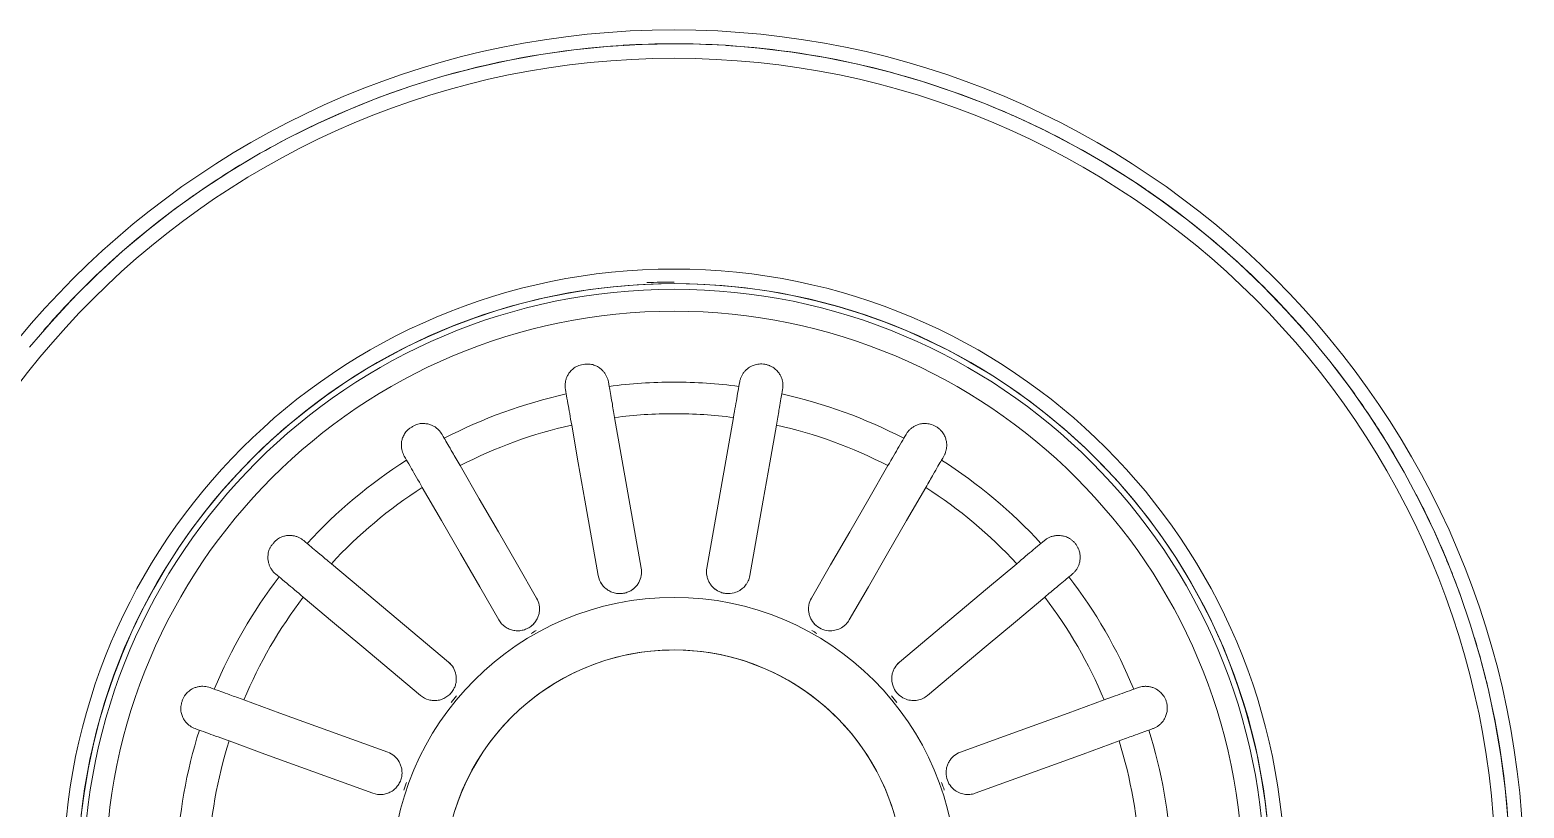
# Model space of a CAD drawing. Header units: millimetres. Extents: x -7702 to 17735, y -16958 to 1800.
# Drawn here: x -6811.9 to -6709.2, y -15004.7 to -14951.2 of the extents above; entities that cross this region are included whole.
import ezdxf

# ---------------------------------------------------------------- set-up
doc = ezdxf.new("R2010")
doc.units = ezdxf.units.MM
doc.layers.add('G-IMPT', color=8, linetype='Continuous', lineweight=9)

msp = doc.modelspace()

# ---------------------------------------------------------------- linework, layer by layer
at = {"layer": 'G-IMPT', "flags": 128}
for points in [[(-6767.62, -14952.151), (-6769.919, -14952.197), (-6772.215, -14952.335), (-6774.504, -14952.564), (-6776.781, -14952.885), (-6779.044, -14953.297), (-6781.288, -14953.799), (-6783.511, -14954.39), (-6785.708, -14955.07), (-6787.876, -14955.837), (-6790.012, -14956.69), (-6792.112, -14957.628), (-6794.172, -14958.649), (-6796.191, -14959.751), (-6798.163, -14960.934), (-6800.087, -14962.194), (-6801.959, -14963.53), (-6803.776, -14964.94), (-6805.535, -14966.422), (-6807.233, -14967.973), (-6808.868, -14969.59), (-6810.437, -14971.272), (-6811.938, -14973.015)], [(-6710.258, -15005.675), (-6710.463, -15003.384), (-6710.759, -15001.103), (-6711.146, -14998.836), (-6711.624, -14996.587), (-6712.191, -14994.358), (-6712.847, -14992.154), (-6713.59, -14989.977), (-6714.42, -14987.832), (-6715.335, -14985.722), (-6716.334, -14983.651), (-6717.415, -14981.621), (-6718.576, -14979.635), (-6719.816, -14977.698), (-6721.132, -14975.812), (-6722.522, -14973.98), (-6723.984, -14972.205), (-6725.517, -14970.49), (-6727.116, -14968.838), (-6728.781, -14967.251), (-6730.508, -14965.731), (-6732.294, -14964.282), (-6734.136, -14962.906), (-6736.032, -14961.604), (-6737.979, -14960.38), (-6739.973, -14959.234), (-6742.011, -14958.168), (-6744.09, -14957.186), (-6746.207, -14956.287), (-6748.358, -14955.473), (-6750.54, -14954.746), (-6752.749, -14954.107), (-6754.983, -14953.557), (-6757.236, -14953.096), (-6759.506, -14952.726), (-6761.789, -14952.447), (-6764.081, -14952.26), (-6766.379, -14952.164), (-6767.62, -14952.151)], [(-6808.376, -15005.182), (-6808.165, -15003.556), (-6807.888, -15001.94), (-6807.548, -15000.335), (-6807.143, -14998.746), (-6806.676, -14997.174), (-6806.146, -14995.623), (-6805.554, -14994.093), (-6804.901, -14992.589), (-6804.189, -14991.112), (-6803.419, -14989.664), (-6802.591, -14988.248), (-6801.707, -14986.867), (-6800.768, -14985.522), (-6799.777, -14984.216), (-6798.734, -14982.95), (-6797.642, -14981.727), (-6796.501, -14980.549), (-6795.314, -14979.418), (-6794.083, -14978.334), (-6792.809, -14977.301), (-6791.496, -14976.32), (-6790.144, -14975.392), (-6788.756, -14974.518), (-6787.334, -14973.701), (-6785.88, -14972.942), (-6784.398, -14972.241), (-6782.888, -14971.6), (-6781.355, -14971.02), (-6779.799, -14970.501), (-6778.223, -14970.046), (-6776.631, -14969.653), (-6775.025, -14969.325), (-6773.406, -14969.061), (-6771.778, -14968.862), (-6770.144, -14968.729), (-6768.505, -14968.66), (-6767.62, -14968.651)], [(-6767.62, -14968.651), (-6765.981, -14968.684), (-6764.344, -14968.782), (-6762.712, -14968.946), (-6761.088, -14969.174), (-6759.475, -14969.468), (-6757.874, -14969.826), (-6756.289, -14970.247), (-6754.723, -14970.732), (-6753.177, -14971.279), (-6751.654, -14971.887), (-6750.157, -14972.556), (-6748.687, -14973.284), (-6747.248, -14974.07), (-6745.841, -14974.913), (-6744.47, -14975.812), (-6743.135, -14976.765), (-6741.84, -14977.77), (-6740.585, -14978.827), (-6739.374, -14979.932), (-6738.208, -14981.086), (-6737.09, -14982.285), (-6736.02, -14983.528), (-6735, -14984.812), (-6734.033, -14986.136), (-6733.12, -14987.498), (-6732.261, -14988.896), (-6731.46, -14990.326), (-6730.716, -14991.788), (-6730.031, -14993.278), (-6729.406, -14994.794), (-6728.843, -14996.334), (-6728.341, -14997.895), (-6727.903, -14999.476), (-6727.528, -15001.072), (-6727.217, -15002.682), (-6726.97, -15004.303), (-6726.789, -15005.933)], [(-6775.034, -14976.24), (-6775.061, -14976.088), (-6775.088, -14975.935)], [(-6772.134, -14975.414), (-6772.107, -14975.567), (-6772.08, -14975.719)], [(-6763.106, -14975.414), (-6763.133, -14975.567), (-6763.16, -14975.719)], [(-6760.206, -14976.24), (-6760.179, -14976.088), (-6760.152, -14975.935)], [(-6772.831, -14988.738), (-6773.287, -14986.148), (-6773.744, -14983.558), (-6774.201, -14980.968), (-6774.657, -14978.378)], [(-6771.703, -14977.857), (-6771.246, -14980.447), (-6770.79, -14983.037), (-6770.333, -14985.627), (-6769.876, -14988.217)], [(-6763.537, -14977.857), (-6763.994, -14980.447), (-6764.45, -14983.037), (-6764.907, -14985.627), (-6765.364, -14988.217)], [(-6762.409, -14988.738), (-6761.953, -14986.148), (-6761.496, -14983.558), (-6761.039, -14980.968), (-6760.583, -14978.378)], [(-6783.571, -14979.023), (-6783.494, -14979.157), (-6783.416, -14979.291)], [(-6751.669, -14979.023), (-6751.746, -14979.157), (-6751.824, -14979.291)], [(-6786.014, -14980.791), (-6786.092, -14980.657), (-6786.169, -14980.523)], [(-6749.226, -14980.791), (-6749.148, -14980.657), (-6749.071, -14980.523)], [(-6782.331, -14981.171), (-6781.016, -14983.449), (-6779.701, -14985.726), (-6778.386, -14988.004), (-6777.071, -14990.281)], [(-6752.909, -14981.171), (-6754.224, -14983.449), (-6755.539, -14985.726), (-6756.854, -14988.004), (-6758.169, -14990.281)], [(-6779.669, -14991.781), (-6780.984, -14989.504), (-6782.299, -14987.226), (-6783.614, -14984.949), (-6784.929, -14982.671)], [(-6755.571, -14991.781), (-6754.256, -14989.504), (-6752.941, -14987.226), (-6751.626, -14984.949), (-6750.311, -14982.671)], [(-6793.084, -14986.326), (-6792.966, -14986.425), (-6792.847, -14986.524)], [(-6742.156, -14986.326), (-6742.274, -14986.425), (-6742.393, -14986.524)], [(-6794.776, -14988.823), (-6794.894, -14988.723), (-6795.013, -14988.624)], [(-6791.184, -14987.92), (-6789.17, -14989.61), (-6787.155, -14991.301), (-6785.14, -14992.991), (-6783.126, -14994.682)], [(-6744.056, -14987.92), (-6746.071, -14989.61), (-6748.085, -14991.301), (-6750.1, -14992.991), (-6752.114, -14994.682)], [(-6740.464, -14988.823), (-6740.346, -14988.723), (-6740.227, -14988.624)], [(-6785.054, -14996.98), (-6787.069, -14995.289), (-6789.083, -14993.599), (-6791.098, -14991.909), (-6793.112, -14990.218)], [(-6750.186, -14996.98), (-6748.171, -14995.289), (-6746.157, -14993.599), (-6744.142, -14991.909), (-6742.128, -14990.218)], [(-6782.671, -15004.843), (-6782.466, -15004.245), (-6782.238, -15003.655), (-6781.987, -15003.076), (-6781.713, -15002.506), (-6781.416, -15001.949), (-6781.097, -15001.403), (-6780.756, -15000.871), (-6780.394, -15000.352), (-6780.012, -14999.849), (-6779.61, -14999.361), (-6779.189, -14998.89), (-6778.75, -14998.436), (-6778.292, -14998), (-6777.818, -14997.582), (-6777.327, -14997.184), (-6776.821, -14996.806), (-6776.3, -14996.448), (-6775.765, -14996.112), (-6775.217, -14995.797), (-6774.657, -14995.504), (-6774.086, -14995.234), (-6773.504, -14994.987), (-6772.913, -14994.764), (-6772.313, -14994.564), (-6771.706, -14994.388), (-6771.093, -14994.237), (-6770.473, -14994.111), (-6769.85, -14994.009), (-6769.222, -14993.932), (-6768.593, -14993.881), (-6767.961, -14993.854), (-6767.62, -14993.851)], [(-6767.62, -14993.851), (-6766.988, -14993.863), (-6766.357, -14993.901), (-6765.729, -14993.964), (-6765.103, -14994.053), (-6764.481, -14994.166), (-6763.864, -14994.304), (-6763.254, -14994.466), (-6762.65, -14994.653), (-6762.054, -14994.864), (-6761.467, -14995.098), (-6760.89, -14995.356), (-6760.324, -14995.636), (-6759.769, -14995.939), (-6759.227, -14996.264), (-6758.699, -14996.61), (-6758.184, -14996.978), (-6757.685, -14997.365), (-6757.202, -14997.772), (-6756.735, -14998.198), (-6756.286, -14998.643), (-6755.855, -14999.105), (-6755.442, -14999.584), (-6755.05, -15000.079), (-6754.677, -15000.589), (-6754.325, -15001.114), (-6753.994, -15001.652), (-6753.685, -15002.204), (-6753.398, -15002.767), (-6753.135, -15003.341), (-6752.894, -15003.926), (-6752.677, -15004.519), (-6752.483, -15005.121)], [(-6799.526, -14996.442), (-6799.381, -14996.494), (-6799.236, -14996.547)], [(-6735.714, -14996.442), (-6735.859, -14996.494), (-6736.004, -14996.547)], [(-6797.195, -14997.29), (-6794.724, -14998.189), (-6792.253, -14999.089), (-6789.782, -14999.988), (-6787.31, -15000.888)], [(-6738.045, -14997.29), (-6740.516, -14998.189), (-6742.987, -14999.089), (-6745.458, -14999.988), (-6747.93, -15000.888)], [(-6800.262, -14999.366), (-6800.407, -14999.314), (-6800.552, -14999.261)], [(-6734.978, -14999.366), (-6734.833, -14999.314), (-6734.688, -14999.261)], [(-6788.336, -15003.707), (-6790.808, -15002.807), (-6793.279, -15001.908), (-6795.75, -15001.008), (-6798.221, -15000.109)], [(-6746.904, -15003.707), (-6744.432, -15002.807), (-6741.961, -15001.908), (-6739.49, -15001.008), (-6737.019, -15000.109)]]:
    msp.add_lwpolyline(points, dxfattribs=at)
at = {"layer": 'G-IMPT'}
for radius, start, end in [(58.454, 360, 180), (57.5, 93.57659, 118.34101), (57.5, 86.50513, 93.49487), (57.5, 66.11265, 86.42341), (56.5, 90, 270), (56.5, 270, 90), (57.5, 55.65249, 65.88565), (57.5, 118.45011, 124.89672), (57.5, 125.06946, 134.96883), (57.5, 45.03117, 55.4817), (42, 90, 180), (42, 270, 90), (57.5, 135.17876, 138.93331), (41, 90, 180), (40.608, 90, 270), (41.108, 90, 92.60394), (41, 0, 90), (40.608, 270, 90), (57.5, 41.06669, 44.85918), (39.099, 90, 270), (39.099, 270, 90), (57.5, 34.41298, 38.05511), (34.223, 102.51205, 117.48795), (34.223, 90, 97.48795), (34.223, 82.51205, 90), (34.223, 62.51205, 77.48795), (57.5, 30.47178, 34.20579), (32.054, 102.68216, 117.31784), (32.054, 90, 97.31784), (32.054, 82.68216, 90), (32.054, 62.68216, 77.31784), (34.223, 122.51205, 137.48795), (34.223, 42.51205, 57.48795), (32.054, 122.68216, 137.31784), (32.054, 42.68216, 57.31784), (57.5, 23.79751, 27.4358), (57.5, 19.87378, 23.59404), (34.223, 142.51205, 157.48795), (34.223, 22.51205, 37.48795), (32.054, 142.68216, 157.31784), (19.418, 90, 270), (19.418, 270, 90), (32.054, 22.68216, 37.31784), (19.579, 118.96751, 120.0903), (19.579, 59.91001, 61.03251), (15.8, 0, 180), (57.5, 13.18445, 16.81174), (57.5, 2.58466, 12.98615), (19.579, 139.81193, 141.50218), (19.579, 38.49819, 40.18837), (34.223, 162.51205, 177.48795), (34.223, 2.51205, 17.48795), (32.054, 162.68216, 177.31784), (32.054, 2.68216, 17.31784), (19.579, 160.00999, 161.67678), (19.579, 18.3236, 19.99034)]:
    msp.add_arc((-6767.62, -15009.651), radius, start, end, dxfattribs=at)
for points, knots in [([(-6775.088, -14975.935), (-6775.112, -14975.807), (-6775.119, -14975.61), (-6775.083, -14975.372), (-6775.048, -14975.234), (-6775.01, -14975.131), (-6774.964, -14975.026), (-6774.912, -14974.92), (-6774.847, -14974.814), (-6774.764, -14974.712), (-6774.662, -14974.607), (-6774.547, -14974.498), (-6774.414, -14974.398), (-6774.264, -14974.319), (-6774.08, -14974.259), (-6773.868, -14974.211), (-6773.652, -14974.184), (-6773.459, -14974.177), (-6773.291, -14974.201), (-6773.132, -14974.249), (-6772.999, -14974.306), (-6772.867, -14974.372), (-6772.752, -14974.437), (-6772.646, -14974.52), (-6772.561, -14974.602), (-6772.483, -14974.685), (-6772.412, -14974.769), (-6772.331, -14974.886), (-6772.216, -14975.098), (-6772.155, -14975.285), (-6772.134, -14975.414)], [0, 0, 0, 0, 0.1111111, 0.1666667, 0.1944444, 0.2222222, 0.25, 0.2777778, 0.3055556, 0.3333333, 0.3611111, 0.3888889, 0.4166667, 0.4444444, 0.4722222, 0.5, 0.5277778, 0.5555556, 0.5833333, 0.6111111, 0.6388889, 0.6597222, 0.6944444, 0.7222222, 0.75, 0.7777778, 0.8055556, 0.8333333, 0.8888889, 1, 1, 1, 1]), ([(-6760.152, -14975.935), (-6760.141, -14975.873), (-6760.126, -14975.744), (-6760.13, -14975.575), (-6760.147, -14975.439), (-6760.166, -14975.338), (-6760.194, -14975.236), (-6760.23, -14975.13), (-6760.275, -14975.026), (-6760.33, -14974.923), (-6760.395, -14974.819), (-6760.476, -14974.712), (-6760.575, -14974.605), (-6760.689, -14974.502), (-6760.823, -14974.406), (-6760.974, -14974.321), (-6761.157, -14974.246), (-6761.366, -14974.193), (-6761.582, -14974.171), (-6761.779, -14974.179), (-6761.951, -14974.207), (-6762.11, -14974.251), (-6762.241, -14974.303), (-6762.372, -14974.369), (-6762.488, -14974.442), (-6762.593, -14974.524), (-6762.679, -14974.602), (-6762.758, -14974.684), (-6762.828, -14974.771), (-6762.889, -14974.858), (-6762.942, -14974.947), (-6763.004, -14975.068), (-6763.065, -14975.226), (-6763.095, -14975.352), (-6763.106, -14975.414)], [0, 0, 0, 0, 0.0555556, 0.1111111, 0.1388889, 0.1666667, 0.1944444, 0.2222222, 0.25, 0.2777778, 0.3055556, 0.3333333, 0.3611111, 0.3888889, 0.4166667, 0.4444444, 0.4722222, 0.5, 0.5277778, 0.5555556, 0.5833333, 0.6111111, 0.6388889, 0.6597222, 0.6944444, 0.7222222, 0.75, 0.7777778, 0.8055556, 0.8333333, 0.8611111, 0.8888889, 0.9444444, 1, 1, 1, 1]), ([(-6775.034, -14976.24), (-6775.004, -14976.414), (-6774.903, -14976.985), (-6774.754, -14977.829), (-6774.657, -14978.378)], [0, 0, 0, 0, 0.4, 1, 1, 1, 1]), ([(-6771.703, -14977.857), (-6771.767, -14977.492), (-6771.92, -14976.626), (-6772.034, -14975.98), (-6772.08, -14975.719)], [0, 0, 0, 0, 0.4, 1, 1, 1, 1]), ([(-6763.16, -14975.719), (-6763.191, -14975.893), (-6763.291, -14976.464), (-6763.44, -14977.308), (-6763.537, -14977.857)], [0, 0, 0, 0, 0.4, 1, 1, 1, 1]), ([(-6760.583, -14978.378), (-6760.518, -14978.012), (-6760.366, -14977.147), (-6760.252, -14976.501), (-6760.206, -14976.24)], [0, 0, 0, 0, 0.4, 1, 1, 1, 1]), ([(-6786.169, -14980.523), (-6786.236, -14980.41), (-6786.31, -14980.228), (-6786.357, -14979.992), (-6786.371, -14979.85), (-6786.371, -14979.74), (-6786.364, -14979.626), (-6786.351, -14979.508), (-6786.326, -14979.387), (-6786.283, -14979.262), (-6786.224, -14979.129), (-6786.153, -14978.987), (-6786.061, -14978.847), (-6785.948, -14978.722), (-6785.796, -14978.603), (-6785.612, -14978.485), (-6785.418, -14978.385), (-6785.239, -14978.313), (-6785.074, -14978.278), (-6784.908, -14978.269), (-6784.763, -14978.278), (-6784.617, -14978.294), (-6784.486, -14978.315), (-6784.359, -14978.358), (-6784.25, -14978.406), (-6784.148, -14978.457), (-6784.053, -14978.512), (-6783.937, -14978.594), (-6783.756, -14978.753), (-6783.635, -14978.909), (-6783.571, -14979.023)], [0, 0, 0, 0, 0.1111111, 0.1666667, 0.1944444, 0.2222222, 0.25, 0.2777778, 0.3055556, 0.3333333, 0.3611111, 0.3888889, 0.4166667, 0.4444444, 0.4722222, 0.5, 0.5277778, 0.5555556, 0.5833333, 0.6111111, 0.6388889, 0.6597222, 0.6944444, 0.7222222, 0.75, 0.7777778, 0.8055556, 0.8333333, 0.8888889, 1, 1, 1, 1]), ([(-6749.071, -14980.523), (-6749.039, -14980.468), (-6748.981, -14980.351), (-6748.927, -14980.192), (-6748.896, -14980.059), (-6748.88, -14979.957), (-6748.871, -14979.851), (-6748.869, -14979.74), (-6748.876, -14979.626), (-6748.892, -14979.511), (-6748.918, -14979.391), (-6748.957, -14979.262), (-6749.013, -14979.128), (-6749.086, -14978.993), (-6749.179, -14978.857), (-6749.292, -14978.725), (-6749.437, -14978.592), (-6749.616, -14978.47), (-6749.811, -14978.376), (-6749.999, -14978.316), (-6750.17, -14978.283), (-6750.335, -14978.27), (-6750.476, -14978.275), (-6750.622, -14978.292), (-6750.755, -14978.321), (-6750.882, -14978.361), (-6750.99, -14978.405), (-6751.092, -14978.456), (-6751.187, -14978.514), (-6751.274, -14978.575), (-6751.354, -14978.639), (-6751.454, -14978.733), (-6751.565, -14978.86), (-6751.637, -14978.968), (-6751.669, -14979.023)], [0, 0, 0, 0, 0.0555556, 0.1111111, 0.1388889, 0.1666667, 0.1944444, 0.2222222, 0.25, 0.2777778, 0.3055556, 0.3333333, 0.3611111, 0.3888889, 0.4166667, 0.4444444, 0.4722222, 0.5, 0.5277778, 0.5555556, 0.5833333, 0.6111111, 0.6388889, 0.6597222, 0.6944444, 0.7222222, 0.75, 0.7777778, 0.8055556, 0.8333333, 0.8611111, 0.8888889, 0.9444444, 1, 1, 1, 1]), ([(-6782.331, -14981.171), (-6782.516, -14980.849), (-6782.956, -14980.089), (-6783.284, -14979.52), (-6783.416, -14979.291)], [0, 0, 0, 0, 0.4, 1, 1, 1, 1]), ([(-6751.824, -14979.291), (-6751.912, -14979.444), (-6752.202, -14979.946), (-6752.63, -14980.688), (-6752.909, -14981.171)], [0, 0, 0, 0, 0.4, 1, 1, 1, 1]), ([(-6786.014, -14980.791), (-6785.926, -14980.944), (-6785.636, -14981.446), (-6785.208, -14982.188), (-6784.929, -14982.671)], [0, 0, 0, 0, 0.4, 1, 1, 1, 1]), ([(-6750.311, -14982.671), (-6750.126, -14982.349), (-6749.686, -14981.589), (-6749.358, -14981.02), (-6749.226, -14980.791)], [0, 0, 0, 0, 0.4, 1, 1, 1, 1]), ([(-6795.013, -14988.624), (-6795.114, -14988.541), (-6795.246, -14988.394), (-6795.371, -14988.189), (-6795.433, -14988.06), (-6795.47, -14987.957), (-6795.503, -14987.847), (-6795.531, -14987.732), (-6795.549, -14987.61), (-6795.55, -14987.478), (-6795.541, -14987.332), (-6795.522, -14987.175), (-6795.484, -14987.012), (-6795.421, -14986.856), (-6795.318, -14986.692), (-6795.186, -14986.518), (-6795.038, -14986.358), (-6794.895, -14986.229), (-6794.751, -14986.14), (-6794.598, -14986.075), (-6794.46, -14986.033), (-6794.316, -14985.998), (-6794.186, -14985.974), (-6794.052, -14985.97), (-6793.934, -14985.978), (-6793.82, -14985.991), (-6793.712, -14986.01), (-6793.575, -14986.048), (-6793.351, -14986.136), (-6793.184, -14986.24), (-6793.084, -14986.326)], [0, 0, 0, 0, 0.1111111, 0.1666667, 0.1944444, 0.2222222, 0.25, 0.2777778, 0.3055556, 0.3333333, 0.3611111, 0.3888889, 0.4166667, 0.4444444, 0.4722222, 0.5, 0.5277778, 0.5555556, 0.5833333, 0.6111111, 0.6388889, 0.6597222, 0.6944444, 0.7222222, 0.75, 0.7777778, 0.8055556, 0.8333333, 0.8888889, 1, 1, 1, 1]), ([(-6791.184, -14987.92), (-6791.469, -14987.681), (-6792.142, -14987.117), (-6792.644, -14986.695), (-6792.847, -14986.524)], [0, 0, 0, 0, 0.4, 1, 1, 1, 1]), ([(-6742.393, -14986.524), (-6742.528, -14986.638), (-6742.972, -14987.011), (-6743.629, -14987.561), (-6744.056, -14987.92)], [0, 0, 0, 0, 0.4, 1, 1, 1, 1]), ([(-6740.227, -14988.624), (-6740.179, -14988.583), (-6740.084, -14988.493), (-6739.979, -14988.362), (-6739.904, -14988.247), (-6739.854, -14988.157), (-6739.809, -14988.061), (-6739.77, -14987.957), (-6739.737, -14987.847), (-6739.713, -14987.734), (-6739.696, -14987.612), (-6739.689, -14987.478), (-6739.696, -14987.333), (-6739.718, -14987.181), (-6739.758, -14987.021), (-6739.82, -14986.859), (-6739.911, -14986.684), (-6740.037, -14986.508), (-6740.189, -14986.353), (-6740.345, -14986.232), (-6740.494, -14986.143), (-6740.645, -14986.075), (-6740.779, -14986.03), (-6740.922, -14985.997), (-6741.057, -14985.978), (-6741.19, -14985.973), (-6741.306, -14985.977), (-6741.419, -14985.991), (-6741.529, -14986.012), (-6741.631, -14986.039), (-6741.729, -14986.073), (-6741.855, -14986.126), (-6742.002, -14986.208), (-6742.107, -14986.285), (-6742.156, -14986.326)], [0, 0, 0, 0, 0.0555556, 0.1111111, 0.1388889, 0.1666667, 0.1944444, 0.2222222, 0.25, 0.2777778, 0.3055556, 0.3333333, 0.3611111, 0.3888889, 0.4166667, 0.4444444, 0.4722222, 0.5, 0.5277778, 0.5555556, 0.5833333, 0.6111111, 0.6388889, 0.6597222, 0.6944444, 0.7222222, 0.75, 0.7777778, 0.8055556, 0.8333333, 0.8611111, 0.8888889, 0.9444444, 1, 1, 1, 1]), ([(-6769.876, -14988.217), (-6769.845, -14988.393), (-6769.846, -14988.733), (-6769.992, -14989.151), (-6770.193, -14989.438), (-6770.376, -14989.627), (-6770.594, -14989.778), (-6770.805, -14989.88), (-6770.993, -14989.936), (-6771.16, -14989.967), (-6771.326, -14989.98), (-6771.488, -14989.974), (-6771.654, -14989.949), (-6771.816, -14989.907), (-6771.966, -14989.85), (-6772.114, -14989.773), (-6772.252, -14989.681), (-6772.417, -14989.546), (-6772.67, -14989.25), (-6772.792, -14988.958), (-6772.831, -14988.738)], [0, 0, 0, 0, 0.1111111, 0.2222222, 0.2777778, 0.3333333, 0.3888889, 0.4444444, 0.4791667, 0.5138889, 0.5486111, 0.5833333, 0.6180556, 0.6527778, 0.6875, 0.7222222, 0.7569444, 0.7916667, 0.8611111, 1, 1, 1, 1]), ([(-6765.364, -14988.217), (-6765.394, -14988.386), (-6765.394, -14988.649), (-6765.306, -14988.984), (-6765.198, -14989.222), (-6765.049, -14989.438), (-6764.801, -14989.689), (-6764.414, -14989.915), (-6763.883, -14990.009), (-6763.397, -14989.921), (-6763.066, -14989.745), (-6762.863, -14989.58), (-6762.729, -14989.438), (-6762.614, -14989.28), (-6762.49, -14989.051), (-6762.432, -14988.865), (-6762.409, -14988.738)], [0, 0, 0, 0, 0.1111111, 0.1666667, 0.2222222, 0.2777778, 0.3333333, 0.4444444, 0.5555556, 0.6666667, 0.75, 0.7916667, 0.8333333, 0.875, 0.9166667, 1, 1, 1, 1]), ([(-6794.776, -14988.823), (-6794.641, -14988.936), (-6794.196, -14989.309), (-6793.54, -14989.86), (-6793.112, -14990.218)], [0, 0, 0, 0, 0.4, 1, 1, 1, 1]), ([(-6764.858, -14989.62), (-6764.791, -14989.677), (-6764.646, -14989.778), (-6764.435, -14989.88), (-6764.247, -14989.936), (-6764.08, -14989.967), (-6763.97, -14989.976), (-6763.915, -14989.977)], [0.33333333, 0.33333333, 0.33333333, 0.33333333, 0.38888889, 0.44444444, 0.47916667, 0.51388889, 0.54861111, 0.54861111, 0.54861111, 0.54861111]), ([(-6762.99, -14989.68), (-6762.947, -14989.647), (-6762.823, -14989.546), (-6762.715, -14989.419), (-6762.653, -14989.33)], [0.75694444, 0.75694444, 0.75694444, 0.75694444, 0.79166667, 0.86111111, 0.86111111, 0.86111111, 0.86111111]), ([(-6742.128, -14990.218), (-6741.843, -14989.979), (-6741.17, -14989.415), (-6740.667, -14988.993), (-6740.464, -14988.823)], [0, 0, 0, 0, 0.4, 1, 1, 1, 1]), ([(-6777.071, -14990.281), (-6776.982, -14990.436), (-6776.866, -14990.756), (-6776.861, -14991.199), (-6776.951, -14991.537), (-6777.059, -14991.777), (-6777.212, -14991.994), (-6777.375, -14992.161), (-6777.533, -14992.279), (-6777.679, -14992.365), (-6777.83, -14992.434), (-6777.984, -14992.483), (-6778.149, -14992.517), (-6778.315, -14992.533), (-6778.476, -14992.53), (-6778.641, -14992.509), (-6778.803, -14992.47), (-6779.004, -14992.399), (-6779.342, -14992.207), (-6779.557, -14991.975), (-6779.669, -14991.781)], [0, 0, 0, 0, 0.1111111, 0.2222222, 0.2777778, 0.3333333, 0.3888889, 0.4444444, 0.4791667, 0.5138889, 0.5486111, 0.5833333, 0.6180556, 0.6527778, 0.6875, 0.7222222, 0.7569444, 0.7916667, 0.8611111, 1, 1, 1, 1]), ([(-6758.169, -14990.281), (-6758.255, -14990.43), (-6758.346, -14990.677), (-6758.378, -14991.022), (-6758.357, -14991.282), (-6758.29, -14991.537), (-6758.144, -14991.857), (-6757.858, -14992.202), (-6757.391, -14992.472), (-6756.903, -14992.555), (-6756.533, -14992.503), (-6756.285, -14992.417), (-6756.11, -14992.33), (-6755.949, -14992.22), (-6755.754, -14992.048), (-6755.635, -14991.893), (-6755.571, -14991.781)], [0, 0, 0, 0, 0.1111111, 0.1666667, 0.2222222, 0.2777778, 0.3333333, 0.4444444, 0.5555556, 0.6666667, 0.75, 0.7916667, 0.8333333, 0.875, 0.9166667, 1, 1, 1, 1]), ([(-6783.126, -14994.682), (-6782.989, -14994.797), (-6782.771, -14995.058), (-6782.614, -14995.472), (-6782.584, -14995.821), (-6782.603, -14996.083), (-6782.672, -14996.34), (-6782.769, -14996.553), (-6782.877, -14996.717), (-6782.984, -14996.848), (-6783.103, -14996.964), (-6783.231, -14997.063), (-6783.374, -14997.152), (-6783.525, -14997.223), (-6783.677, -14997.276), (-6783.839, -14997.312), (-6784.005, -14997.331), (-6784.218, -14997.333), (-6784.602, -14997.269), (-6784.883, -14997.124), (-6785.054, -14996.98)], [0, 0, 0, 0, 0.1111111, 0.2222222, 0.2777778, 0.3333333, 0.3888889, 0.4444444, 0.4791667, 0.5138889, 0.5486111, 0.5833333, 0.6180556, 0.6527778, 0.6875, 0.7222222, 0.7569444, 0.7916667, 0.8611111, 1, 1, 1, 1]), ([(-6752.114, -14994.682), (-6752.246, -14994.792), (-6752.415, -14994.993), (-6752.563, -14995.307), (-6752.633, -14995.558), (-6752.658, -14995.82), (-6752.63, -14996.171), (-6752.479, -14996.593), (-6752.132, -14997.007), (-6751.703, -14997.251), (-6751.336, -14997.329), (-6751.075, -14997.333), (-6750.88, -14997.311), (-6750.691, -14997.263), (-6750.449, -14997.168), (-6750.285, -14997.063), (-6750.186, -14996.98)], [0, 0, 0, 0, 0.1111111, 0.1666667, 0.2222222, 0.2777778, 0.3333333, 0.4444444, 0.5555556, 0.6666667, 0.75, 0.7916667, 0.8333333, 0.875, 0.9166667, 1, 1, 1, 1]), ([(-6800.552, -14999.261), (-6800.676, -14999.217), (-6800.85, -14999.125), (-6801.038, -14998.975), (-6801.14, -14998.875), (-6801.21, -14998.79), (-6801.278, -14998.699), (-6801.344, -14998.6), (-6801.403, -14998.491), (-6801.45, -14998.368), (-6801.49, -14998.228), (-6801.527, -14998.074), (-6801.547, -14997.908), (-6801.541, -14997.739), (-6801.501, -14997.55), (-6801.435, -14997.342), (-6801.351, -14997.141), (-6801.26, -14996.97), (-6801.156, -14996.837), (-6801.035, -14996.723), (-6800.919, -14996.637), (-6800.796, -14996.555), (-6800.682, -14996.488), (-6800.557, -14996.439), (-6800.444, -14996.405), (-6800.333, -14996.379), (-6800.224, -14996.36), (-6800.082, -14996.348), (-6799.842, -14996.354), (-6799.649, -14996.396), (-6799.526, -14996.442)], [0, 0, 0, 0, 0.1111111, 0.1666667, 0.1944444, 0.2222222, 0.25, 0.2777778, 0.3055556, 0.3333333, 0.3611111, 0.3888889, 0.4166667, 0.4444444, 0.4722222, 0.5, 0.5277778, 0.5555556, 0.5833333, 0.6111111, 0.6388889, 0.6597222, 0.6944444, 0.7222222, 0.75, 0.7777778, 0.8055556, 0.8333333, 0.8888889, 1, 1, 1, 1]), ([(-6797.195, -14997.29), (-6797.544, -14997.163), (-6798.37, -14996.862), (-6798.987, -14996.638), (-6799.236, -14996.547)], [0, 0, 0, 0, 0.4, 1, 1, 1, 1]), ([(-6736.004, -14996.547), (-6736.17, -14996.608), (-6736.715, -14996.806), (-6737.52, -14997.099), (-6738.045, -14997.29)], [0, 0, 0, 0, 0.4, 1, 1, 1, 1]), ([(-6734.688, -14999.261), (-6734.628, -14999.239), (-6734.509, -14999.187), (-6734.364, -14999.1), (-6734.255, -14999.017), (-6734.178, -14998.95), (-6734.103, -14998.875), (-6734.029, -14998.791), (-6733.961, -14998.699), (-6733.9, -14998.601), (-6733.842, -14998.492), (-6733.79, -14998.368), (-6733.747, -14998.229), (-6733.715, -14998.079), (-6733.699, -14997.915), (-6733.701, -14997.741), (-6733.727, -14997.546), (-6733.786, -14997.337), (-6733.874, -14997.14), (-6733.98, -14996.973), (-6734.09, -14996.838), (-6734.208, -14996.723), (-6734.319, -14996.635), (-6734.442, -14996.555), (-6734.563, -14996.491), (-6734.686, -14996.441), (-6734.796, -14996.405), (-6734.907, -14996.379), (-6735.017, -14996.361), (-6735.123, -14996.352), (-6735.226, -14996.35), (-6735.363, -14996.357), (-6735.529, -14996.383), (-6735.654, -14996.42), (-6735.714, -14996.442)], [0, 0, 0, 0, 0.0555556, 0.1111111, 0.1388889, 0.1666667, 0.1944444, 0.2222222, 0.25, 0.2777778, 0.3055556, 0.3333333, 0.3611111, 0.3888889, 0.4166667, 0.4444444, 0.4722222, 0.5, 0.5277778, 0.5555556, 0.5833333, 0.6111111, 0.6388889, 0.6597222, 0.6944444, 0.7222222, 0.75, 0.7777778, 0.8055556, 0.8333333, 0.8611111, 0.8888889, 0.9444444, 1, 1, 1, 1]), ([(-6800.262, -14999.366), (-6800.096, -14999.427), (-6799.551, -14999.625), (-6798.746, -14999.918), (-6798.221, -15000.109)], [0, 0, 0, 0, 0.4, 1, 1, 1, 1]), ([(-6737.019, -15000.109), (-6736.67, -14999.982), (-6735.844, -14999.682), (-6735.228, -14999.457), (-6734.978, -14999.366)], [0, 0, 0, 0, 0.4, 1, 1, 1, 1]), ([(-6787.31, -15000.888), (-6787.142, -15000.949), (-6786.849, -15001.12), (-6786.559, -15001.455), (-6786.411, -15001.773), (-6786.34, -15002.026), (-6786.317, -15002.291), (-6786.335, -15002.524), (-6786.38, -15002.715), (-6786.437, -15002.875), (-6786.508, -15003.025), (-6786.594, -15003.162), (-6786.699, -15003.294), (-6786.816, -15003.413), (-6786.941, -15003.514), (-6787.081, -15003.603), (-6787.23, -15003.678), (-6787.43, -15003.752), (-6787.812, -15003.823), (-6788.126, -15003.783), (-6788.336, -15003.707)], [0, 0, 0, 0, 0.1111111, 0.2222222, 0.2777778, 0.3333333, 0.3888889, 0.4444444, 0.4791667, 0.5138889, 0.5486111, 0.5833333, 0.6180556, 0.6527778, 0.6875, 0.7222222, 0.7569444, 0.7916667, 0.8611111, 1, 1, 1, 1]), ([(-6747.93, -15000.888), (-6748.091, -15000.947), (-6748.319, -15001.077), (-6748.566, -15001.321), (-6748.717, -15001.534), (-6748.83, -15001.771), (-6748.923, -15002.111), (-6748.926, -15002.559), (-6748.741, -15003.066), (-6748.422, -15003.443), (-6748.104, -15003.642), (-6747.86, -15003.735), (-6747.669, -15003.78), (-6747.475, -15003.8), (-6747.216, -15003.794), (-6747.025, -15003.751), (-6746.904, -15003.707)], [0, 0, 0, 0, 0.1111111, 0.1666667, 0.2222222, 0.2777778, 0.3333333, 0.4444444, 0.5555556, 0.6666667, 0.75, 0.7916667, 0.8333333, 0.875, 0.9166667, 1, 1, 1, 1])]:
    msp.add_open_spline(points, degree=3, knots=knots, dxfattribs=at)
for points in [[(-6772.222, -14989.7), (-6772.275, -14989.662), (-6772.377, -14989.58), (-6772.511, -14989.438), (-6772.588, -14989.332), (-6772.622, -14989.277)], [(-6770.382, -14989.62), (-6770.516, -14989.734), (-6770.826, -14989.915), (-6771.18, -14989.978), (-6771.357, -14989.977)], [(-6777.066, -14991.773), (-6777.153, -14991.926), (-6777.268, -14992.064), (-6777.403, -14992.178)], [(-6758.174, -14991.773), (-6758.13, -14991.849), (-6758.028, -14991.994), (-6757.904, -14992.122), (-6757.837, -14992.178)], [(-6783.126, -14994.682), (-6782.994, -14994.792), (-6782.881, -14994.926), (-6782.794, -14995.075)], [(-6752.114, -14994.682), (-6752.251, -14994.797), (-6752.36, -14994.927), (-6752.446, -14995.075)]]:
    msp.add_open_spline(points, degree=3, dxfattribs=at)

doc.saveas('drawing.dxf')
